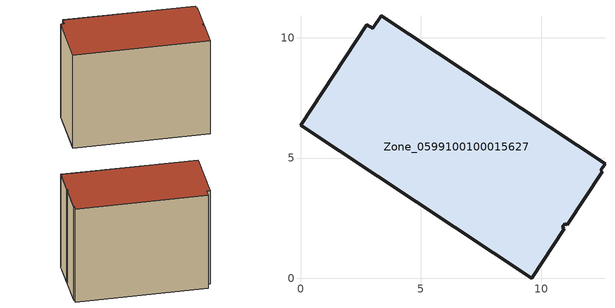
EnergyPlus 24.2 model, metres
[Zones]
Zone_0599100100015627
 floor ground (C_G): 3.35,10.92 12.66,4.76 12.47,4.49 12.55,4.44 11.08,2.23 10.98,2.27 10.88,2.12 10.97,2.06 9.61,0 0,6.36 2.76,10.54 3.01,10.39 z1.69
 wall outside (C_F): 9.61,0 10.97,2.06 10.88,2.12 10.98,2.27 11.08,2.23 12.55,4.44 12.47,4.49 12.66,4.76 3.35,10.92 3.01,10.39 2.76,10.54 0,6.36 9.61,0 z1.69:10.61
 roof outside (C_R): 12.66,4.76 3.35,10.92 3.01,10.39 2.76,10.54 0,6.36 9.61,0 10.97,2.06 10.88,2.12 10.98,2.27 11.08,2.23 12.55,4.44 12.47,4.49 z10.61
[BUILDING]
Pand.0599100100015627: North Axis=0; Terrain=City; Loads Convergence Tolerance Value=0.04; Temperature Convergence Tolerance Value=0.4; Solar Distribution=FullExterior; Maximum Number of Warmup Days=25; Minimum Number of Warmup Days=1
[Site:Location]
Rotterdam.The.Hague.AP_ZH_NLD Design_Conditions: Latitude=51.96; Longitude=4.45; Time Zone=1; Elevation=-4.5
[SITE:GROUNDTEMPERATURE:BUILDINGSURFACE]
18, 18, 18, 18, 18, 18, 18, 18, 18, 18, 18, 18
[MATERIAL] Thermal Absorptance=0.9; Solar Absorptance=0.7; Visible Absorptance=0.7
Name | Roughness | Thickness | Conductivity | Density | Specific Heat
G.TC.2015-2018 | MediumSmooth | 0.15 | 0.0428571 | 540 | 1210
F.TC.2015-2018 | Rough | 0.3 | 0.0666667 | 1920 | 840
R.TC.2015-2018 | MediumRough | 0.2 | 0.0333333 | 1500 | 1000
[CONSTRUCTION]
C_G: G.TC.2015-2018
C_F: F.TC.2015-2018
C_R: R.TC.2015-2018
[ZONE]
Zone_0599100100015627: Type=1; Multiplier=1; Ceiling Height=Autocalculate; Volume=Autocalculate; Floor Area=autocalculate; Part of Total Floor Area=Yes
[ZONEINFILTRATION:DESIGNFLOWRATE]
Infil_Zone_0599100100015627: Zone or ZoneList or Space or SpaceList=Zone_0599100100015627; Schedule=AlwaysOn; Design Flow Rate Calculation Method=Flow/Area; Flow Rate per Floor Area=0.0015; Constant Term Coefficient=1; Temperature Term Coefficient=0; Velocity Term Coefficient=0; Velocity Squared Term Coefficient=0
[HVACTEMPLATE:ZONE:IDEALLOADSAIRSYSTEM]
Zone_0599100100015627: Maximum Heating Supply Air Temperature=50; Minimum Cooling Supply Air Temperature=13; Maximum Heating Supply Air Humidity Ratio=0.0156; Minimum Cooling Supply Air Humidity Ratio=0.0077; Heating Limit=NoLimit; Cooling Limit=NoLimit; Dehumidification Control Type=ConstantSensibleHeatRatio; Cooling Sensible Heat Ratio=0.7; Dehumidification Setpoint=60; Humidification Control Type=None; Humidification Setpoint=30; Outdoor Air Method=None; Outdoor Air Flow Rate per Person=0.00944; Outdoor Air Flow Rate per Zone Floor Area=0; Outdoor Air Flow Rate per Zone=0; Demand Controlled Ventilation Type=None; Outdoor Air Economizer Type=NoEconomizer; Heat Recovery Type=None; Sensible Heat Recovery Effectiveness=0.7; Latent Heat Recovery Effectiveness=0.65
[ZONECONTROL:THERMOSTAT]
ThermostatControl_Zone_0599100100015627: Zone or ZoneList=Zone_0599100100015627; Control Type Schedule=DualSetpointControlType; Control 1=Thermostat_Zone_0599100100015627; Temperature Difference Between Cutout And Setpoint=0
[THERMOSTATSETPOINT:DUALSETPOINT]
Thermostat_Zone_0599100100015627: Heating Setpoint Temperature Schedule=HeatingSetpoint_Zone_0599100100015627; Cooling Setpoint Temperature Schedule=CoolingSetpoint_Zone_0599100100015627
[SCHEDULE:COMPACT]
HeatingSetpoint_Zone_0599100100015627: Through: 12/31, For: AllDays, Until: 24:00, 21
CoolingSetpoint_Zone_0599100100015627: Through: 12/31, For: AllDays, Until: 24:00, 24
DualSetpointControlType: Through: 12/31, For: AllDays, Until: 24:00, 4
AlwaysOn: Through: 12/31, For: AllDays, Until: 24:00, 1
